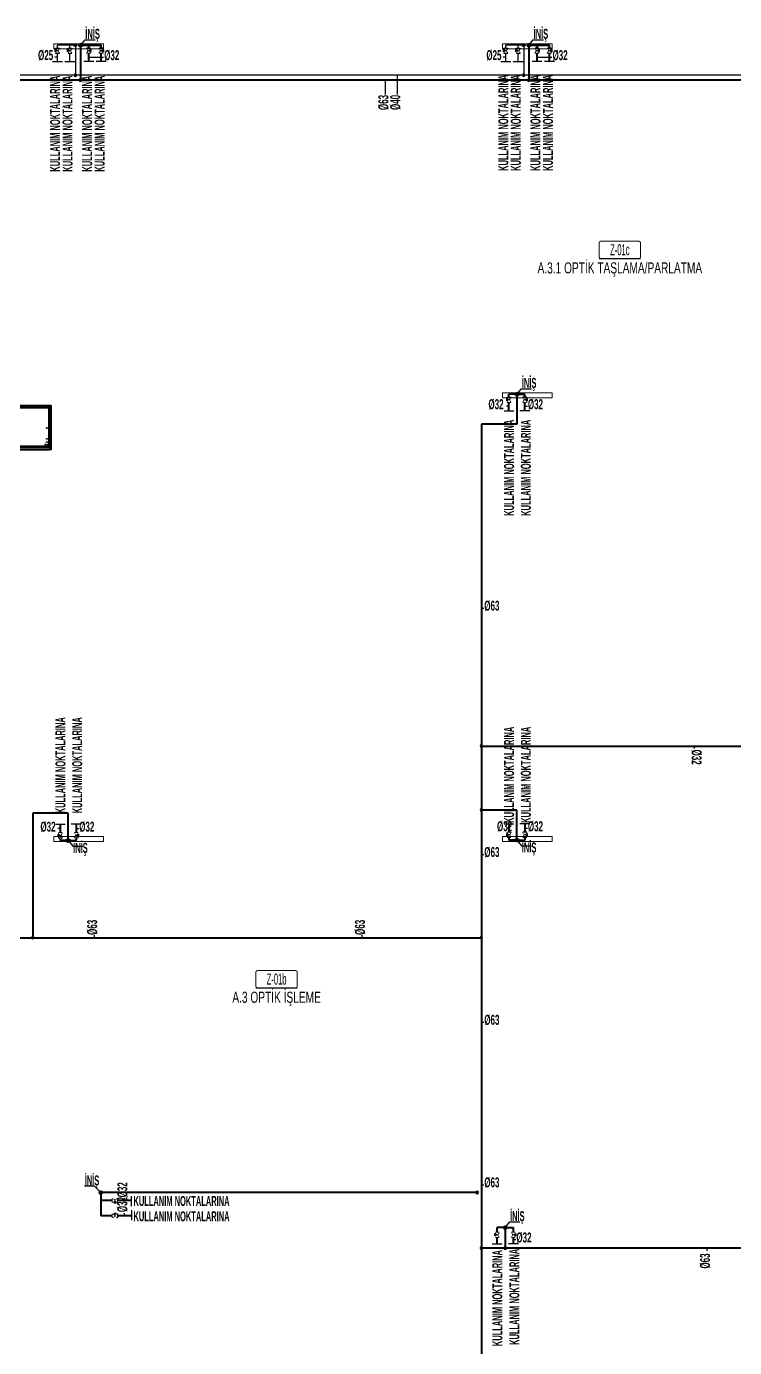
# Model space of a CAD drawing. Header units: centimetres. Extents: x 405464 to 563355, y 50011 to 66875.
# Drawn here: x 495395 to 496815, y 54118 to 56767 of the extents above; entities that cross this region are included whole.
import ezdxf
from ezdxf.enums import TextEntityAlignment as Align

# ---------------------------------------------------------------- set-up
doc = ezdxf.new("R2010")
doc.units = ezdxf.units.CM
doc.linetypes.add('SOGUKSU1', pattern=[72, 60, -6, 0, -6])
for name, color, linetype in [('-M-MAHAL-DEBILER', 7, 'Continuous'), ('-M-MAHAL-ETIKET-NOT', 7, 'Continuous'), ('-M-MAHAL-ETIKET-NOTM', 7, 'Continuous'), ('-M-MAHAL-ETK-', 7, 'Continuous'), ('-M-MAHAL-HAVA-DEGISIM', 7, 'Continuous'), ('-M-MAHAL-NO', 7, 'Continuous'), ('-M-MAHAL-NOM', 7, 'Continuous'), ('0-KRCN DI SU', 41, 'D')]:
    doc.layers.add(name, color=color, linetype=linetype)
for name, color, linetype, lineweight in [('0-KRCN- KAPAMA YERLERİ MİMARİ', 3, 'Continuous', 20), ('0-KRCN-HVL-SANTRAL', 11, 'Continuous', 30), ('0-KRCN-IST-KÜRESEL VANA', 4, 'Continuous', 25), ('0-KRCN-SHT YUMUŞAK SU ÇAP', 201, 'Continuous', 30), ('0-KRCN-SHT-03CIHAZ', 120, 'Continuous', 30), ('0-KRCN-SHT-05CIHAZ', 171, 'Continuous', 40), ('0-KRCN-SHT-PROSES-BORU', 1, '0-Y_LINE', 40), ('0-KRCN-SHT-YAZI-ÇAP-TEMSU', 81, 'Continuous', 30), ('0-MEK-SHT-SOGUKSU', 141, 'SOGUKSU1', 30), ('0-MEKANİK İSTERLER', 6, 'Continuous', 25)]:
    doc.layers.add(name, color=color, linetype=linetype, lineweight=lineweight)
doc.styles.add('-M-ISSO-TEXT-TTF', font='ARIALN.TTF')
doc.styles.add('-M-MHLETK-NOT', font='romans.shx', dxfattribs={"width": 0.7})
doc.styles.add('-M-MHLETK-TEXT', font='ARIALN.TTF', dxfattribs={"width": 0.7})
doc.styles.add('BORU', font='AGENCYR.TTF')
doc.styles.add('CAP', font='ARIALNB.TTF')
doc.styles.get("Standard").update_dxf_attribs({"font": 'arial.ttf'})
doc.linetypes.add('0-Y_LINE', pattern='A,100,-0.5,["Y",BORU,S=9,R=0,X=0,Y=-4.5],-5', length=105.5)
doc.linetypes.add('D', pattern='A,12,-1,["D",Standard,S=1,R=0,X=-0.1,Y=-0.5],-1.6', length=14.6)

# ---------------------------------------------------------------- blocks, each defined once
blk = doc.blocks.new('0-MEK-SHT-KÜRESELVANA')
at = {"layer": '0-KRCN-IST-KÜRESEL VANA'}
blk.add_hatch(color=256, dxfattribs=at).paths.add_polyline_path([(1.4, 0, 1), (-1.4, 0, 1)])
for p, q in [((-1.1, 0.9), (-4.2, 3)), ((-4.2, -3.1), (-4.2, 3)), ((-4.2, 3), (-4.2, -3.1)), ((-2.4, 4.6), (2.3, 4.6)), ((0, 4.6), (-2.4, 4.6)), ((0, 0), (0, 4.6)), ((2.3, 4.6), (0, 4.6)), ((1.1, 0.8), (4.3, 3)), ((4.3, -3.1), (4.3, 3)), ((4.3, 3), (4.3, -3.1)), ((-4.2, -3.1), (-1.1, -0.9)), ((4.3, -3.1), (1.1, -0.8))]:
    blk.add_line(p, q, dxfattribs=at)
for points in [[(-4.5, 3.7), (-5, 3.7), (-5, -3.8), (-4.5, -3.8)], [(4.6, 3.7), (5, 3.7), (5, -3.8), (4.6, -3.8)]]:
    blk.add_lwpolyline(points, close=True, dxfattribs=at)
blk.add_circle((0, 0), 1.42, dxfattribs=at)
blk.add_wipeout([(4.3, 3), (4.3, -3.1), (1.1, -0.9), (1.2, -0.8), (1.2, -0.7), (1.2, -0.7), (1.3, -0.6), (1.3, -0.5), (1.4, -0.4), (1.4, -0.3), (1.4, -0.2), (1.4, -0.1), (1.4, 0), (1.4, 0.1), (1.4, 0.2), (1.4, 0.2), (1.4, 0.3), (1.4, 0.4), (1.3, 0.5), (1.3, 0.6), (1.2, 0.7), (1.2, 0.7), (1.2, 0.8), (1.1, 0.8), (1.1, 0.9)]).dxf.layer = '0-KRCN-IST-KÜRESEL VANA'
blk.add_wipeout([(-4.2, 3), (-4.2, -3.1), (-1.1, -0.9), (-1.2, -0.8), (-1.2, -0.7), (-1.2, -0.7), (-1.3, -0.6), (-1.3, -0.5), (-1.4, -0.4), (-1.4, -0.3), (-1.4, -0.2), (-1.4, -0.1), (-1.4, 0), (-1.4, 0.1), (-1.4, 0.2), (-1.4, 0.2), (-1.4, 0.3), (-1.4, 0.4), (-1.3, 0.5), (-1.3, 0.6), (-1.2, 0.7), (-1.2, 0.7), (-1.2, 0.8), (-1.1, 0.8), (-1.1, 0.9)]).dxf.layer = '0-KRCN-IST-KÜRESEL VANA'
blk = doc.blocks.new('M-MHLETK-YNG')
at = {"layer": '-M-MAHAL-ETIKET-NOTM', "color": 3, "style": '-M-ISSO-TEXT-TTF', "width": 0.8, "flags": 8}
blk.add_attdef('MAH-ADI2', text='', height=1.11, dxfattribs=at).set_placement((0, -2.55), align=Align.MIDDLE_CENTER)
at = {"layer": '-M-MAHAL-HAVA-DEGISIM', "style": '-M-MHLETK-NOT', "width": 0.5, "flags": 8}
blk.add_attdef('HAVADEG', text='', height=0.6, dxfattribs=at).set_placement((0, 3.61), align=Align.MIDDLE_CENTER)
blk.add_wipeout([(-2.08, 1.74), (2.08, 1.74), (2.08, 0), (-2.08, 0)]).dxf.layer = '-M-MAHAL-ETK-'
at = {"layer": '-M-MAHAL-ETK-', "color": 0}
for p, q in [((-2.08, 0), (2.08, 0)), ((-1.16, 0), (-1.16, 0))]:
    blk.add_line(p, q, dxfattribs=at)
blk.add_lwpolyline([(-1.88, 1.74, 0.1, 0.1, 0), (1.88, 1.74, 0.1, 0.1, -0.414214), (2.08, 1.54, 0.1, 0.1, 0), (2.08, 0.2, 0.1, 0.1, -0.414214), (1.88, 0, 0.1, 0.1, 0), (-1.88, 0, 0.1, 0.1, -0.414214), (-2.08, 0.2, 0.1, 0.1, 0), (-2.08, 1.54, 0.1, 0.1, -0.414214)], format="xyseb", close=True, dxfattribs=at)
at = {"layer": '-M-MAHAL-DEBILER', "color": 4, "style": '-M-MHLETK-NOT', "width": 0.5, "flags": 8}
blk.add_attdef('DEBIS', text='', height=0.4, dxfattribs=at).set_placement((-2.17, 2.15), align=Align.MIDDLE_CENTER)
at = {"layer": '-M-MAHAL-DEBILER', "color": 191, "style": '-M-MHLETK-NOT', "width": 0.5, "flags": 8}
blk.add_attdef('DEBIR', text='', height=0.4, dxfattribs=at).set_placement((-1.61, 2.15), align=Align.MIDDLE_CENTER)
at = {"layer": '-M-MAHAL-DEBILER', "color": 31, "style": '-M-MHLETK-NOT', "width": 0.5, "flags": 8}
blk.add_attdef('DEBIF', text='', height=0.4, dxfattribs=at).set_placement((1.59, 2.15), align=Align.MIDDLE_CENTER)
at = {"layer": '-M-MAHAL-DEBILER', "color": 1, "style": '-M-MHLETK-NOT', "width": 0.5, "flags": 8}
blk.add_attdef('DEBIE', text='', height=0.4, dxfattribs=at).set_placement((2.32, 2.15), align=Align.MIDDLE_CENTER)
at = {"layer": '-M-MAHAL-ETIKET-NOT', "color": 3}
for tag, height, style, width, flags, p in [('KIS', 0.04, '-M-MHLETK-NOT', 0.5, 9, (-2.59, 1.62)), ('ALAN', 0.04, '-M-MHLETK-NOT', 0.5, 9, (-2.58, 1.56)), ('RH', 0.04, '-M-MHLETK-NOT', 0.5, 9, (-2.39, 1.62)), ('YUKSEKLIK', 0.04, '-M-MHLETK-NOT', 0.5, 9, (-2.32, 1.56)), ('YAZ', 0.04, '-M-MHLETK-NOT', 0.5, 9, (-2.18, 1.62)), ('MAH-ADI', 1.11, '-M-ISSO-TEXT-TTF', 0.8, 8, (0, -0.93))]:
    blk.add_attdef(tag, text='', height=height, dxfattribs=dict(at, style=style, width=width, flags=flags)).set_placement(p, align=Align.MIDDLE_CENTER)
at = {"layer": '-M-MAHAL-ETIKET-NOT', "color": 3, "style": '-M-MHLETK-NOT', "width": 0.5, "flags": 9}
for tag, p, height in [('HL', (-2.62, 1.49), 0.0286), ('KLKTR', (-2.62, 1.42), 0.04), ('RDY-BOY1', (-2.61, 1.37), 0.0286), ('RDY-BOY2', (-2.61, 1.32), 0.0286), ('HLA', (-2.52, 1.49), 0.0286), ('RDY-TIP1', (-2.5, 1.37), 0.0286), ('RDY-TIP2', (-2.5, 1.32), 0.0286), ('RDY-ADET1', (-2.39, 1.37), 0.0286), ('RDY-ADET2', (-2.39, 1.32), 0.0286), ('RDY-ISI1', (-2.27, 1.37), 0.0286), ('RDY-ISI2', (-2.27, 1.32), 0.0286), ('SHG', (-2.23, 1.49), 0.0286), ('AHU', (-2.23, 1.44), 0.0286), ('LHG', (-2.13, 1.49), 0.0286), ('RDY-BNP1', (-2.1, 1.37), 0.0286), ('RDY-BNP2', (-2.1, 1.32), 0.0286), ('HG', (-2.04, 1.49), 0.0286), ('HGA', (-1.96, 1.49), 0.0286), ('EF', (-1.96, 1.44), 0.0286), ('RDY-BNK1', (-1.96, 1.37), 0.0286), ('RDY-BNK2', (-1.96, 1.32), 0.0286), ('RDY-BOY3', (-2.61, 1.27), 0.0286), ('RDY-BOY4', (-2.61, 1.22), 0.0286), ('KON-BOY1', (-2.61, 1.14), 0.0286), ('KON-BOY2', (-2.61, 1.09), 0.0286), ('KON-BOY3', (-2.61, 1.04), 0.0286), ('FCU-TIP1', (-2.61, 0.96), 0.0286), ('FCU-TIP2', (-2.61, 0.91), 0.0286), ('FCU-TIP3', (-2.61, 0.86), 0.0286), ('VRV-TIP1', (-2.61, 0.76), 0.0286), ('VRV-TIP2', (-2.61, 0.71), 0.0286), ('FCU-ADET1', (-2.52, 0.96), 0.0286), ('FCU-ADET2', (-2.52, 0.91), 0.0286), ('FCU-ADET3', (-2.52, 0.86), 0.0286), ('VRV-ADET1', (-2.52, 0.76), 0.0286), ('VRV-ADET2', (-2.52, 0.71), 0.0286), ('RDY-TIP3', (-2.5, 1.27), 0.0286), ('RDY-TIP4', (-2.5, 1.22), 0.0286), ('KON-TIP1', (-2.5, 1.14), 0.0286), ('KON-TIP2', (-2.5, 1.09), 0.0286), ('KON-TIP3', (-2.5, 1.04), 0.0286), ('FCU-KAP1', (-2.4, 0.96), 0.0286), ('FCU-KAP2', (-2.4, 0.91), 0.0286), ('FCU-KAP3', (-2.4, 0.86), 0.0286), ('VRV-KAP1', (-2.4, 0.76), 0.0286), ('VRV-KAP2', (-2.4, 0.71), 0.0286), ('RDY-ADET3', (-2.39, 1.27), 0.0286), ('RDY-ADET4', (-2.39, 1.22), 0.0286), ('KON-ADET1', (-2.39, 1.14), 0.0286), ('KON-ADET2', (-2.39, 1.09), 0.0286), ('KON-ADET3', (-2.39, 1.04), 0.0286), ('FCU-DUY1', (-2.27, 0.96), 0.0286), ('FCU-DUY2', (-2.27, 0.91), 0.0286), ('FCU-DUY3', (-2.27, 0.86), 0.0286), ('VRV-DUY1', (-2.27, 0.76), 0.0286), ('VRV-DUY2', (-2.27, 0.71), 0.0286), ('RDY-ISI3', (-2.27, 1.27), 0.0286), ('RDY-ISI4', (-2.27, 1.22), 0.0286), ('KON-ISI1', (-2.27, 1.14), 0.0286), ('KON-ISI2', (-2.27, 1.09), 0.0286), ('KON-ISI3', (-2.27, 1.04), 0.0286), ('FCU-SOG1', (-2.15, 0.96), 0.0286), ('FCU-SOG2', (-2.15, 0.91), 0.0286), ('FCU-SOG3', (-2.15, 0.86), 0.0286), ('VRV-SOG1', (-2.15, 0.76), 0.0286), ('VRV-SOG2', (-2.15, 0.71), 0.0286), ('RDY-BNP3', (-2.1, 1.27), 0.0286), ('RDY-BNP4', (-2.1, 1.22), 0.0286), ('KON-BNP1', (-2.1, 1.14), 0.0286), ('KON-BNP2', (-2.1, 1.09), 0.0286), ('KON-BNP3', (-2.1, 1.04), 0.0286), ('FCU-ISI1', (-2.04, 0.96), 0.0286), ('FCU-ISI2', (-2.04, 0.91), 0.0286), ('FCU-ISI3', (-2.04, 0.86), 0.0286), ('VRV-ISI1', (-2.04, 0.76), 0.0286), ('VRV-ISI2', (-2.04, 0.71), 0.0286), ('RDY-BNK3', (-1.96, 1.27), 0.0286), ('RDY-BNK4', (-1.96, 1.22), 0.0286), ('KON-BNK1', (-1.96, 1.14), 0.0286), ('KON-BNK2', (-1.96, 1.09), 0.0286), ('KON-BNK3', (-1.96, 1.04), 0.0286), ('FCU-DEBI1', (-1.95, 0.96), 0.0286), ('FCU-DEBI2', (-1.95, 0.91), 0.0286), ('FCU-DEBI3', (-1.95, 0.86), 0.0286), ('VRV-DEBI1', (-1.95, 0.76), 0.0286), ('VRV-DEBI2', (-1.95, 0.71), 0.0286), ('FCU-BNP1', (-1.83, 0.96), 0.0286), ('FCU-BNP2', (-1.83, 0.91), 0.0286), ('FCU-BNP3', (-1.83, 0.86), 0.0286), ('VRV-BNP1', (-1.83, 0.76), 0.0286), ('VRV-BNP2', (-1.83, 0.71), 0.0286), ('FCU-BNK1', (-1.61, 0.96), 0.0286), ('FCU-BNK2', (-1.61, 0.91), 0.0286), ('FCU-BNK3', (-1.61, 0.86), 0.0286), ('VRV-BNK1', (-1.61, 0.76), 0.0286), ('VRV-BNK2', (-1.61, 0.71), 0.0286)]:
    blk.add_attdef(tag, p, '', height=height, dxfattribs=at)
at = {"layer": '-M-MAHAL-HAVA-DEGISIM', "style": '-M-MHLETK-NOT', "width": 0.5, "flags": 8}
blk.add_attdef('HAVA', text='', height=0.6, dxfattribs=at).set_placement((0, 2.4), align=Align.MIDDLE_CENTER)
at = {"layer": '-M-MAHAL-NO', "color": 7, "style": '-M-MHLETK-TEXT', "width": 0.6, "flags": 8}
blk.add_attdef('MAH-NO', text='', height=1.11, dxfattribs=at).set_placement((0, 0.89), align=Align.MIDDLE_CENTER)
at = {"layer": '-M-MAHAL-NOM', "color": 7, "style": '-M-MHLETK-TEXT', "width": 0.6, "flags": 8}
blk.add_attdef('MAH-NOM', text='', height=1.11, dxfattribs=at).set_placement((0, 0.89), align=Align.MIDDLE_CENTER)
blk = doc.blocks.new('DONUT')
at = {"layer": '0-KRCN-SHT-03CIHAZ'}
blk.add_hatch(color=256, dxfattribs=at).paths.add_polyline_path([(2.5, 0, 1), (-2.5, 0, 1)])
blk.add_circle((0, 0), 2.5, dxfattribs=at)
blk = doc.blocks.new('SE2')
at = {"layer": '0-KRCN-HVL-SANTRAL', "color": 7, "linetype": 'Continuous'}
for p, q in [((270.7, 172.9), (270.7, 258.3)), ((270.7, 258.3), (270.9, 258.3)), ((273, 258.5), (270.9, 258.5)), ((270.9, 258.5), (270.9, 258.4)), ((273, 258.4), (270.9, 258.4)), ((270.9, 258.3), (270.9, 258.3)), ((270.9, 258.3), (273, 258.3)), ((270.9, 172.9), (270.9, 258.3)), ((273, 258.3), (273, 254.7)), ((273, 254.7), (273, 254.7)), ((273, 254.7), (273, 254.7)), ((273, 254.7), (273.2, 254.7)), ((273, 176.2), (273, 254.7)), ((273.1, 254.8), (273.1, 258.3)), ((273.1, 254.8), (273.2, 254.8)), ((273.2, 258.3), (273.3, 258.3)), ((273.2, 254.8), (273.2, 258.3)), ((273.2, 256.8), (273.3, 256.8)), ((273.9, 256.3), (273.2, 256.3)), ((352.7, 255.9), (273.2, 255.9)), ((273.2, 254.7), (273.2, 254.8)), ((273.2, 254.7), (273.2, 176.2)), ((275.8, 253.3), (273.2, 253.3)), ((273.3, 256.8), (273.3, 258.3)), ((352.6, 258.3), (273.3, 258.3)), ((273.3, 258.3), (273.3, 256.8)), ((352.6, 256.8), (273.3, 256.8)), ((273.4, 258.5), (352.5, 258.5)), ((273.4, 256.6), (273.4, 256.6)), ((352.5, 256.6), (273.4, 256.6)), ((275.9, 253.3), (273.6, 253.3)), ((273.6, 253.3), (273.6, 177.3)), ((273.9, 256.5), (273.9, 256.6)), ((351.9, 256.5), (273.9, 256.5)), ((273.9, 256.2), (273.9, 256.5)), ((351.9, 256.2), (273.9, 256.2)), ((274.2, 256.6), (274.2, 256.5)), ((274.2, 256.5), (351.6, 256.5)), ((276.1, 254), (275.8, 254)), ((275.8, 254), (275.8, 253.3)), ((275.9, 177.3), (275.9, 253.3)), ((276.1, 253.7), (276.1, 254)), ((276.1, 253.7), (349.7, 253.7)), ((276.1, 253.3), (276.1, 253.7)), ((349.7, 253.3), (276.1, 253.3)), ((349.7, 254), (350, 254)), ((349.7, 253.7), (349.7, 254)), ((349.7, 253.3), (349.7, 253.7)), ((352.3, 253.3), (349.9, 253.3)), ((349.9, 253.3), (349.9, 177.3)), ((350, 254), (350, 253.3)), ((352.7, 253.3), (350, 253.3)), ((351.6, 256.5), (351.6, 256.6)), ((351.9, 256.6), (351.9, 256.5)), ((351.9, 256.2), (351.9, 256.5)), ((352.7, 256.3), (351.9, 256.3)), ((352.3, 177.3), (352.3, 253.3)), ((352.5, 256.6), (352.5, 256.6)), ((352.7, 258.3), (352.6, 258.3)), ((352.6, 258.3), (352.6, 256.8)), ((352.6, 256.8), (352.6, 258.3)), ((352.7, 256.8), (352.6, 256.8)), ((352.7, 254.8), (352.7, 258.3)), ((352.7, 254.7), (352.7, 254.8)), ((352.8, 254.8), (352.7, 254.8)), ((352.9, 254.7), (352.7, 254.7)), ((352.7, 254.7), (352.7, 176.2)), ((354.9, 258.3), (352.8, 258.3)), ((352.8, 258.3), (352.8, 254.7)), ((352.8, 254.8), (352.8, 258.3)), ((352.9, 254.7), (352.8, 254.7)), ((352.9, 258.5), (354.9, 258.5)), ((352.9, 258.4), (354.9, 258.4)), ((352.9, 254.7), (352.9, 254.7)), ((352.9, 176.2), (352.9, 254.7)), ((354.9, 258.5), (354.9, 258.4)), ((354.9, 172.9), (354.9, 258.3)), ((354.9, 258.3), (354.9, 258.3)), ((355.1, 258.3), (354.9, 258.3)), ((355.1, 172.9), (355.1, 258.3)), ((270.7, 172.9), (270.9, 172.9)), ((270.9, 172.8), (270.9, 172.9)), ((270.9, 172.8), (272.7, 172.8)), ((270.9, 172.7), (270.9, 172.8)), ((272.8, 172.8), (270.9, 172.8)), ((270.9, 172.7), (272.7, 172.7)), ((272.8, 174.5), (272.8, 172.8)), ((273.2, 174.5), (272.8, 174.5)), ((272.8, 174.4), (273.8, 174.3)), ((273, 174.3), (272.8, 174.3)), ((273.7, 174.3), (272.8, 174.3)), ((272.8, 172.9), (272.8, 174.1)), ((272.9, 172.9), (272.9, 174.1)), ((273, 176.2), (273.2, 176.2)), ((273, 176.2), (273, 176.2)), ((273.2, 176.2), (273, 176.2)), ((273, 174.3), (273.6, 174.3)), ((273, 174.2), (273.6, 174.2)), ((273.2, 177.3), (275.8, 177.3)), ((273.2, 176.2), (273.2, 176.2)), ((273.2, 176.2), (273.2, 174.5)), ((273.2, 174.8), (274, 174.7)), ((273.2, 173.5), (273.2, 171.9)), ((273.3, 173.5), (273.3, 171.9)), ((273.3, 171.8), (275.3, 169.5)), ((274, 173.7), (273.4, 173.7)), ((274, 173.6), (273.4, 173.6)), ((274.2, 173.5), (273.4, 173.5)), ((273.4, 173.5), (273.4, 171.9)), ((273.4, 171.9), (275.4, 169.6)), ((273.4, 171.9), (275.4, 169.7)), ((273.5, 173.8), (273.5, 173.7)), ((352.3, 173.8), (273.5, 173.8)), ((273.6, 177.3), (275.9, 177.3)), ((273.7, 174.3), (273.6, 174.3)), ((273.6, 174.3), (273.6, 174.2)), ((273.8, 173.5), (274, 173.5)), ((274, 174.7), (273.9, 174.4)), ((274, 174.7), (274.2, 174.7)), ((274, 173.6), (274, 173.7)), ((274, 173.7), (274.2, 173.7)), ((274, 173.5), (274, 173.6)), ((274.1, 173.5), (274.1, 173.6)), ((274.2, 173.6), (274.1, 173.6)), ((274.2, 174.7), (352.7, 174.7)), ((274.2, 174.7), (275, 174.7)), ((274.2, 174.7), (274.2, 174.5)), ((351.7, 174.5), (274.2, 174.5)), ((274.2, 174.5), (274.2, 174.5)), ((274.2, 173.7), (351.7, 173.7)), ((274.2, 173.7), (274.2, 173.5)), ((274.2, 173.5), (274.2, 173.5)), ((274.2, 173.5), (274.2, 173.5)), ((274.2, 173.5), (274.2, 173.5)), ((351.7, 173.5), (274.2, 173.5)), ((275, 174.5), (275, 174.7)), ((275.4, 174.5), (275.5, 174.5)), ((275.4, 169.7), (275.5, 169.7)), ((275.5, 169.7), (275.5, 169.7)), ((275.5, 169.7), (350.4, 169.7)), ((275.5, 169.7), (275.5, 169.5)), ((275.5, 169.6), (275.5, 169.6)), ((275.5, 169.6), (275.5, 169.5)), ((275.5, 169.5), (275.5, 169.5)), ((350.4, 169.5), (275.5, 169.5)), ((275.8, 176.6), (275.8, 177.3)), ((276.1, 176.6), (275.8, 176.6)), ((275.8, 169.5), (275.8, 169.3)), ((278.6, 169.3), (275.8, 169.3)), ((275.8, 169.3), (278.6, 169.3)), ((275.8, 169.3), (276.1, 169)), ((276.1, 177.3), (349.7, 177.3)), ((276.1, 177.3), (276.1, 176.9)), ((276.1, 176.9), (276.1, 176.6)), ((349.7, 176.9), (276.1, 176.9)), ((278.3, 169), (276.1, 169)), ((276.2, 169), (278.3, 169)), ((278.3, 169), (278.6, 169.3)), ((278.6, 169.3), (278.6, 169.5)), ((315.3, 169.5), (315.3, 169)), ((315.9, 169), (315.3, 169)), ((315.9, 169), (315.9, 169.5)), ((333.4, 169), (315.9, 169)), ((333.4, 169.5), (333.4, 169)), ((334, 169), (333.4, 169)), ((334, 169), (334, 169.5)), ((349.7, 177.3), (349.7, 176.9)), ((349.7, 176.9), (349.7, 176.6)), ((349.7, 176.6), (350, 176.6)), ((349.9, 177.3), (352.3, 177.3)), ((350, 177.3), (352.7, 177.3)), ((350, 176.6), (350, 177.3)), ((350.4, 169.7), (350.4, 169.5)), ((350.4, 169.7), (350.4, 169.7)), ((350.4, 169.7), (350.5, 169.7)), ((350.4, 169.6), (350.4, 169.5)), ((350.4, 169.6), (350.4, 169.6)), ((350.4, 169.5), (350.4, 169.5)), ((350.5, 169.6), (352.5, 171.9)), ((350.5, 169.7), (352.5, 171.9)), ((350.5, 169.5), (352.6, 171.8)), ((351, 170.2), (351, 170.3)), ((351.7, 169.6), (351.1, 170.2)), ((351.2, 170.3), (351.4, 170.1)), ((352.4, 169.6), (351.4, 170.5)), ((351.4, 170.1), (351.6, 170.3)), ((351.7, 173.5), (351.7, 173.7)), ((351.7, 173.7), (351.8, 173.7)), ((351.7, 173.5), (351.7, 173.6)), ((351.7, 173.6), (351.7, 173.6)), ((352.5, 173.5), (351.7, 173.5)), ((351.7, 173.5), (351.7, 173.5)), ((351.7, 173.5), (351.7, 173.5)), ((351.7, 173.5), (351.7, 173.5)), ((352, 169.9), (351.7, 169.6)), ((351.7, 169.6), (352, 169.9)), ((351.7, 169.6), (351.7, 169.6)), ((352.4, 173.7), (351.8, 173.7)), ((351.8, 173.6), (351.8, 173.7)), ((352.4, 173.6), (351.8, 173.6)), ((351.8, 173.5), (351.8, 173.6)), ((351.8, 173.5), (352, 173.5)), ((352, 171.3), (351.9, 171.3)), ((352, 171.3), (352, 171.3)), ((352.1, 174.3), (352.2, 174.3)), ((352.2, 174.3), (352.2, 174.2)), ((352.2, 174.3), (352.8, 174.3)), ((352.2, 174.2), (352.8, 174.2)), ((352.3, 173.8), (352.3, 173.7)), ((352.4, 171.6), (352.6, 171.4)), ((352.5, 171.9), (352.5, 173.5)), ((352.5, 171.9), (352.5, 173.5)), ((352.6, 171.9), (352.6, 173.5)), ((352.6, 171.4), (353.5, 172.5)), ((352.7, 176.2), (352.7, 176.2)), ((352.9, 176.2), (352.7, 176.2)), ((352.7, 176.2), (352.7, 174.5)), ((352.7, 176.2), (352.9, 176.2)), ((352.7, 174.5), (352.7, 174.3)), ((352.7, 174.5), (353.1, 174.5)), ((352.9, 176.2), (352.9, 176.2)), ((352.9, 172.9), (352.9, 174.1)), ((353.4, 170.2), (352.9, 169.6)), ((353, 172.9), (353, 174.1)), ((353, 172.7), (353.1, 172.7)), ((353, 172), (353, 172.7)), ((353.1, 174.5), (353.1, 172.8)), ((353.1, 172.8), (354.9, 172.8)), ((354.9, 172.8), (353.1, 172.8)), ((354.9, 172.7), (353.1, 172.7)), ((353.1, 172.7), (353.1, 172.1)), ((353.4, 170.7), (353.6, 170.9)), ((354, 172.5), (354.6, 172)), ((354.6, 171.5), (354.1, 170.9)), ((354.2, 170.9), (354.1, 170.9)), ((354.2, 171), (354.2, 170.9)), ((354.5, 172.7), (354.5, 172)), ((354.5, 172.7), (354.5, 172)), ((354.5, 172.1), (354.5, 172.7)), ((354.5, 171.4), (354.5, 171.3)), ((354.5, 171.4), (354.5, 171.3)), ((354.5, 171.3), (354.5, 171.3)), ((354.5, 171.3), (354.5, 171.3)), ((354.5, 171.3), (354.5, 171.3)), ((354.9, 172.8), (354.9, 172.9)), ((355.1, 172.9), (354.9, 172.9)), ((354.9, 172.7), (354.9, 172.8))]:
    blk.add_line(p, q, dxfattribs=at)
blk.add_lwpolyline([(270.7, 258.5), (355.1, 258.5), (355.1, 169.5), (270.7, 169.5)], close=True, dxfattribs=at)
for centre, radius in [((274, 251.9), 0.35), ((351.8, 251.9), 0.35), ((274, 227.5), 0.35), ((346.6, 213.3), 0.9), ((351.8, 227.5), 0.35), ((274, 203.1), 0.35), ((289.2, 190.8), 0.9), ((289.2, 184.8), 0.9), ((346.8, 191.8), 0.9), ((346.8, 185), 0.9), ((351.8, 203.1), 0.35), ((274, 178.7), 0.35), ((279.2, 181.3), 0.9), ((343.6, 180.4), 0.9), ((348.3, 180.4), 0.9), ((351.8, 178.7), 0.35)]:
    blk.add_circle(centre, radius, dxfattribs=at)
for centre, radius, start, end in [((270.9, 258.3), 0.2, 90, 180), ((270.9, 258.3), 0.1, 90, 180), ((273, 258.3), 0.2, 0, 90), ((273, 258.3), 0.1, 0, 90), ((273.4, 258.3), 0.2, 90, 180), ((273.4, 256.8), 0.2, 180, 270), ((273.4, 258.3), 0.1, 157.5, 180), ((352.5, 258.3), 0.2, 0, 90), ((352.5, 256.8), 0.2, 270, 0), ((352.5, 258.3), 0.1, 0, 32.8923), ((352.9, 258.3), 0.2, 90, 180), ((352.9, 258.3), 0.1, 90, 180), ((354.9, 258.3), 0.2, 0, 90), ((354.9, 258.3), 0.1, 0, 90), ((270.9, 172.9), 0.2, 180, 270), ((270.9, 172.9), 0.1, 180, 270), ((272.7, 172.9), 0.2, 270, 0), ((272.7, 172.9), 0.1, 270, 0), ((273, 174.1), 0.2, 90, 180), ((273, 174.1), 0.1, 90, 180), ((273.4, 173.5), 0.2, 90, 180), ((273.4, 171.9), 0.2, 180, 222), ((273.4, 173.5), 0.1, 90, 180), ((273.4, 171.9), 0.1, 180, 222), ((274.2, 173.8), 0.65, 90, 180), ((273.8, 173.3), 0.2, 90, 112.3795), ((274, 173.6), 0.1, 0, 90), ((275, 174), 0.7, 50.2113, 90), ((275.5, 169.7), 0.2, 222, 270), ((275.5, 169.7), 0.1, 222, 270), ((275, 174), 0.7, 45.9033, 50.2113), ((275.9, 169.3), 0.05, 180, 225), ((276.2, 169), 0.05, 225, 270), ((278.3, 169), 0.05, 270, 315), ((278.6, 169.3), 0.05, 315, 0), ((350.4, 169.7), 0.1, 270, 318), ((350.4, 169.7), 0.2, 270, 318), ((351.7, 173.8), 0.65, 0, 90), ((351.8, 173.6), 0.1, 90, 180), ((352, 173.3), 0.2, 67.6205, 90), ((352.4, 173.5), 0.2, 0, 90), ((352.4, 173.5), 0.1, 0, 90), ((352.7, 169.9), 0.381, 228, 318), ((352.4, 171.9), 0.1, 318, 0), ((352.4, 171.9), 0.2, 318, 0), ((352.8, 174.1), 0.2, 0, 90), ((352.8, 174.1), 0.1, 0, 90), ((353.1, 172.9), 0.2, 180, 270), ((353.1, 172.9), 0.1, 180, 270), ((353.2, 170.4), 0.381, 318, 48), ((353.8, 172.2), 0.381, 48, 138), ((353.8, 171.2), 0.381, 228, 318), ((354.2, 171.3), 0.38, 270, 0), ((354.2, 171.3), 0.3, 275.5701, 0), ((354.2, 171.3), 0.38, 270, 0), ((354.3, 171.7), 0.381, 318, 48), ((354.9, 172.9), 0.1, 270, 0), ((354.9, 172.9), 0.2, 270, 0)]:
    blk.add_arc(centre, radius, start, end, dxfattribs=at)
for centre, major_axis, start_param, end_param in [((273.4, 256.8), (0, 0.2), 1.570796, 3.141593), ((352.5, 256.8), (0, -0.2), 0, 1.570796)]:
    blk.add_ellipse(centre, major_axis=major_axis, ratio=0.5, start_param=start_param, end_param=end_param, dxfattribs=at)
for points in [[(273.4, 258.5), (273.4, 258.5), (273.4, 258.5), (273.3, 258.4), (273.3, 258.4), (273.3, 258.4), (273.3, 258.4), (273.3, 258.3), (273.3, 258.3), (273.3, 258.3)], [(352.6, 258.3), (352.6, 258.3), (352.6, 258.3), (352.5, 258.4), (352.5, 258.4), (352.5, 258.4), (352.5, 258.4), (352.5, 258.5), (352.5, 258.5), (352.5, 258.5)]]:
    blk.add_open_spline(points, degree=3, knots=[0, 0, 0, 0, 0.25, 0.25, 0.5, 0.5, 0.75, 0.75, 1, 1, 1, 1], dxfattribs=at)
blk.add_point((270.7, 169.5), dxfattribs=at)

msp = doc.modelspace()

# ---------------------------------------------------------------- hatches: boundary and pattern name
at = {"layer": '0-KRCN DI SU', "linetype": 'D', "ltscale": 5}
h = msp.add_hatch(color=256, dxfattribs=at)
h.dxf.hatch_style = 1
edge = h.paths.add_edge_path()
edge.add_arc((495493.2, 56729.6), 3, 0, 360)
edge = h.paths.add_edge_path(flags=16)
edge.add_arc((495493.2, 56729.6), 1.8, 0, 360)
h = msp.add_hatch(color=256, dxfattribs=at)
h.dxf.hatch_style = 1
edge = h.paths.add_edge_path()
edge.add_arc((496392.5, 56729.6), 3, 0, 360)
edge = h.paths.add_edge_path(flags=16)
edge.add_arc((496392.5, 56729.6), 1.8, 0, 360)
at = {"layer": '0-KRCN-SHT-PROSES-BORU'}
h = msp.add_hatch(color=256, dxfattribs=at)
h.dxf.hatch_style = 1
edge = h.paths.add_edge_path()
edge.add_arc((495503.2, 56729.6), 3, 0, 360)
edge = h.paths.add_edge_path(flags=16)
edge.add_arc((495503.2, 56729.6), 1.8, 0, 360)
h = msp.add_hatch(color=256, dxfattribs=at)
h.dxf.hatch_style = 1
edge = h.paths.add_edge_path(flags=17)
edge.add_arc((496402.5, 56729.6), 1.8, -90, 270, ccw=False)
edge = h.paths.add_edge_path()
edge.add_arc((496402.5, 56729.6), 3, -90, 270, ccw=False)
h = msp.add_hatch(color=256, dxfattribs=at)
h.dxf.hatch_style = 1
edge = h.paths.add_edge_path(flags=17)
edge.add_arc((496378.9, 56029.6), 1.8, -90, 270, ccw=False)
edge = h.paths.add_edge_path()
edge.add_arc((496378.9, 56029.6), 3, -90, 270, ccw=False)
h = msp.add_hatch(color=256, dxfattribs=at)
h.dxf.hatch_style = 1
edge = h.paths.add_edge_path(flags=17)
edge.add_arc((495478.9, 55134.7), 1.8, 90, 450)
edge = h.paths.add_edge_path()
edge.add_arc((495478.9, 55134.7), 3, 90, 450)
h = msp.add_hatch(color=256, dxfattribs=at)
h.dxf.hatch_style = 1
edge = h.paths.add_edge_path(flags=17)
edge.add_arc((496378.9, 55135.6), 1.8, 90, 450)
edge = h.paths.add_edge_path()
edge.add_arc((496378.9, 55135.6), 3, 90, 450)
h = msp.add_hatch(color=256, dxfattribs=at)
h.dxf.hatch_style = 1
edge = h.paths.add_edge_path(flags=17)
edge.add_arc((495544.2, 54428.8), 1.8, 0, 360)
edge = h.paths.add_edge_path()
edge.add_arc((495544.2, 54428.8), 3, 0, 360)
h = msp.add_hatch(color=256, dxfattribs=at)
h.dxf.hatch_style = 1
edge = h.paths.add_edge_path()
edge.add_arc((496355.2, 54358.6), 3, 0, 360)
edge = h.paths.add_edge_path(flags=16)
edge.add_arc((496355.2, 54358.6), 1.8, 0, 360)

# ---------------------------------------------------------------- linework, layer by layer
at = {"layer": '0-KRCN DI SU', "linetype": 'D', "ltscale": 5}
for p, q in [((495457.2, 56696.8), (495457.2, 56729.6)), ((495482.2, 56696.8), (495482.2, 56729.6)), ((495493.2, 56726.6), (495493.2, 56669.7)), ((496356.5, 56696.8), (496356.5, 56729.6)), ((496381.5, 56696.8), (496381.5, 56729.6)), ((496392.5, 56726.6), (496392.5, 56669.7)), ((498169.4, 56669.7), (494869, 56669.7))]:
    msp.add_line(p, q, dxfattribs=at)
for centre, radius in [((495493.2, 56729.6), 3), ((495493.2, 56729.6), 1.8), ((496392.5, 56729.6), 3), ((496392.5, 56729.6), 1.8)]:
    msp.add_circle(centre, radius, dxfattribs=at)
at = {"layer": '0-KRCN-SHT YUMUŞAK SU ÇAP', "linetype": 'Continuous'}
for p, q in [((495457.2, 56705.6), (495452.2, 56705.6)), ((495544.8, 56705.6), (495549.8, 56705.6)), ((496356.5, 56705.6), (496351.5, 56705.6)), ((496444.1, 56705.6), (496449.1, 56705.6)), ((496114.6, 56659.7), (496114.6, 56631.1)), ((496138.3, 56669.7), (496138.3, 56631.1)), ((496362.9, 56005.6), (496357.9, 56005.6)), ((496394.8, 56005.6), (496399.8, 56005.6)), ((496307.6, 55601), (496312.6, 55601)), ((496734.1, 55324.1), (496734.1, 55319.1)), ((495462.9, 55158.7), (495457.9, 55158.7)), ((495494.8, 55158.7), (495499.8, 55158.7)), ((496362.9, 55159.5), (496357.9, 55159.5)), ((496394.8, 55159.5), (496399.8, 55159.5)), ((496307.6, 55106.9), (496312.6, 55106.9)), ((495531.5, 54939.8), (495531.5, 54944.8)), ((496068.7, 54939.8), (496068.7, 54944.8)), ((496307.6, 54770.4), (496312.6, 54770.4)), ((496307.6, 54444.5), (496312.6, 54444.5)), ((495591.8, 54412.8), (495591.8, 54417.8)), ((495591.8, 54382.2), (495591.8, 54387.2)), ((496371.8, 54334.6), (496376.8, 54334.6)), ((496760.1, 54317.2), (496760.1, 54312.2))]:
    msp.add_line(p, q, dxfattribs=at)
at = {"layer": '0-KRCN-SHT-PROSES-BORU'}
for p, q in [((495503.2, 56726.6), (495503.2, 56659.7)), ((495519.8, 56696.8), (495519.8, 56729.6)), ((495544.8, 56696.8), (495544.8, 56729.6)), ((496402.5, 56726.6), (496402.5, 56659.7)), ((496419.1, 56696.8), (496419.1, 56729.6)), ((496444.1, 56696.8), (496444.1, 56729.6)), ((498179.4, 56659.7), (494879, 56659.7)), ((496362.9, 55996.8), (496362.9, 56029.6)), ((496378.9, 56026.6), (496378.9, 55969.7)), ((496394.8, 55996.8), (496394.8, 56029.6)), ((496307.6, 55969.7), (496307.6, 52356.7)), ((496378.9, 55969.7), (496307.6, 55969.7)), ((496307.6, 55324.1), (497160.5, 55324.1)), ((495478.9, 55189.7), (495407.6, 55189.7)), ((495407.6, 55189.7), (495407.6, 54939.8)), ((495478.9, 55137.7), (495478.9, 55189.7)), ((496378.9, 55195.8), (496307.6, 55195.8)), ((496378.9, 55138.6), (496378.9, 55195.8)), ((495462.9, 55167.5), (495462.9, 55134.7)), ((495494.8, 55167.5), (495494.8, 55134.7)), ((496362.9, 55168.3), (496362.9, 55135.6)), ((496394.8, 55168.3), (496394.8, 55135.6)), ((483743.7, 54939.8), (496307.6, 54939.8)), ((495544.2, 54425.8), (495544.2, 54382.2)), ((496299.1, 54428.8), (495547.2, 54428.8)), ((495605.5, 54412.8), (495544.2, 54412.8)), ((495605.5, 54382.2), (495544.2, 54382.2)), ((496339.3, 54325.8), (496339.3, 54358.6)), ((496355.2, 54355.6), (496355.2, 54317.2)), ((496371.8, 54325.8), (496371.8, 54358.6)), ((497028.8, 54317.2), (496307.6, 54317.2))]:
    msp.add_line(p, q, dxfattribs=at)
for centre, radius in [((495503.2, 56729.6), 3), ((495503.2, 56729.6), 1.8), ((496402.5, 56729.6), 3), ((496402.5, 56729.6), 1.8), ((496378.9, 56029.6), 3), ((496378.9, 56029.6), 1.8), ((495478.9, 55134.7), 3), ((495478.9, 55134.7), 1.8), ((496378.9, 55135.6), 3), ((496378.9, 55135.6), 1.8), ((495544.2, 54428.8), 3), ((495544.2, 54428.8), 1.8), ((496355.2, 54358.6), 3), ((496355.2, 54358.6), 1.8)]:
    msp.add_circle(centre, radius, dxfattribs=at)
at = {"layer": '0-KRCN-SHT-YAZI-ÇAP-TEMSU', "linetype": 'Continuous'}
for p, q in [((495503.2, 56729.6), (495512.4, 56740.8)), ((495512.4, 56740.8), (495532.6, 56740.8)), ((496402.5, 56729.6), (496411.7, 56740.8)), ((496411.7, 56740.8), (496431.9, 56740.8)), ((495447.2, 56696.8), (495467.2, 56696.8)), ((495472.2, 56696.8), (495492.2, 56696.8)), ((495529.8, 56696.8), (495509.8, 56696.8)), ((495554.8, 56696.8), (495534.8, 56696.8)), ((496346.5, 56696.8), (496366.5, 56696.8)), ((496371.5, 56696.8), (496391.5, 56696.8)), ((496429.1, 56696.8), (496409.1, 56696.8)), ((496454.1, 56696.8), (496434.1, 56696.8)), ((496378.9, 56029.6), (496388.1, 56040.8)), ((496388.1, 56040.8), (496408.3, 56040.8)), ((496352.9, 55996.8), (496372.9, 55996.8)), ((496404.8, 55996.8), (496384.8, 55996.8)), ((495452.9, 55167.5), (495472.9, 55167.5)), ((495504.8, 55167.5), (495484.8, 55167.5)), ((496352.9, 55168.3), (496372.9, 55168.3)), ((496404.8, 55168.3), (496384.8, 55168.3)), ((495478.9, 55134.7), (495488.1, 55123.5)), ((495488.1, 55123.5), (495508.3, 55123.5)), ((496378.9, 55135.6), (496388.1, 55124.4)), ((496388.1, 55124.4), (496408.3, 55124.4)), ((495531.3, 54441.3), (495511.1, 54441.3)), ((495544.2, 54428.8), (495531.3, 54441.3)), ((495605.5, 54401.5), (495605.5, 54421.5)), ((495605.5, 54393.5), (495605.5, 54373.5)), ((496355.2, 54358.6), (496364.4, 54369.8)), ((496364.4, 54369.8), (496384.7, 54369.8)), ((496329.3, 54325.8), (496349.3, 54325.8)), ((496381.8, 54325.8), (496361.8, 54325.8))]:
    msp.add_line(p, q, dxfattribs=at)

# ---------------------------------------------------------------- block references
at = {"layer": '-M-MAHAL-ETK-', "xscale": 20, "yscale": 20, "zscale": 20}
for p, values in [((496585.3, 56301.8), {'MAH-NO': 'Z-01c', 'MAH-ADI': 'A.3.1 OPTİK TAŞLAMA/PARLATMA'}), ((495896.7, 54839.1), {'MAH-NO': 'Z-01b', 'MAH-ADI': 'A.3 OPTİK İŞLEME'})]:
    msp.add_blockref('M-MHLETK-YNG', p, dxfattribs=at).add_auto_attribs(values)
at = {"layer": '0-KRCN-SHT-05CIHAZ', "xscale": -1}
for p in [(495493.2, 56669.7), (495503.2, 56659.7), (496392.5, 56669.7), (496402.5, 56659.7), (496307.6, 55324.1), (496307.6, 55195.8), (495407.6, 54939.8), (496307.6, 54939.8), (496299.1, 54428.8), (496307.6, 54317.2), (496355.2, 54317.2)]:
    msp.add_blockref('DONUT', p, dxfattribs=at)
at = {"layer": '0-MEKANİK İSTERLER', "color": 4}
msp.add_blockref('SE2', (495089.3, 55748.6), dxfattribs=at)

# ---------------------------------------------------------------- texts
at = {"layer": '0-KRCN-SHT YUMUŞAK SU ÇAP', "linetype": 'Continuous', "style": 'CAP', "width": 0.7}
for s, p in [('Ø25', (495418.2, 56699.8)), ('Ø32', (495550.9, 56699.8)), ('Ø25', (496317.5, 56699.8)), ('Ø32', (496450.2, 56699.8)), ('Ø32', (496321.7, 55999.8)), ('Ø32', (496400.8, 55999.8)), ('Ø63', (496313.4, 55595.8)), ('Ø32', (495423, 55152.6)), ('Ø32', (495500.8, 55152.6)), ('Ø32', (496338.9, 55153.4)), ('Ø32', (496400.8, 55153.4)), ('Ø63', (496313.4, 55101.7)), ('Ø63', (496313.4, 54765.2)), ('Ø63', (496313.4, 54439.3)), ('Ø32', (496377.8, 54328.8))]:
    msp.add_text(s, height=20, dxfattribs=at).set_placement(p)
for s, rotation, p in [('Ø63', 90, (496120.9, 56599.7)), ('Ø40', 90, (496144.7, 56599.8)), ('Ø32', 270, (496729.4, 55317.2)), ('Ø63', 90, (495536.7, 54945.5)), ('Ø63', 90, (496073.9, 54945.5)), ('Ø32', 90, (495597.3, 54419.1)), ('Ø32', 90, (495597.1, 54389.6)), ('Ø63', 90, (496766.1, 54276.4))]:
    msp.add_text(s, height=20, rotation=rotation, dxfattribs=at).set_placement(p)
at = {"layer": '0-KRCN-SHT-YAZI-ÇAP-TEMSU', "linetype": 'Continuous', "style": 'CAP', "width": 0.6}
for s, p in [('İNİŞ', (495513, 56742.5)), ('İNİŞ', (496412.3, 56742.5)), ('İNİŞ', (496388.7, 56042.5)), ('İNİŞ', (495488.7, 55110)), ('İNİŞ', (496388.7, 55110.8)), ('İNİŞ', (495511.8, 54443.1)), ('KULLANIM NOKTALARINA', (495609.7, 54401.8)), ('İNİŞ', (496365, 54371.5)), ('KULLANIM NOKTALARINA', (495609.7, 54371.2))]:
    msp.add_text(s, height=20, dxfattribs=at).set_placement(p)
for p in [(495462.3, 56476.1), (495487.3, 56476.1), (495526.7, 56476.1), (495551.7, 56476.1), (496361.6, 56477.8), (496386.6, 56477.8), (496426, 56477.8), (496451, 56477.8), (496373.1, 55786), (496406.7, 55786), (495473.1, 55189.4), (495506.7, 55189.4), (496373.1, 55170.3), (496406.7, 55170.3), (496349.4, 54120.9), (496383.7, 54123.4)]:
    msp.add_text('KULLANIM NOKTALARINA', height=20, rotation=90, dxfattribs=at).set_placement(p)

# ---------------------------------------------------------------- next in the draw order: block references
at = {"layer": '0-MEK-SHT-SOGUKSU', "xscale": -1}
for p, rotation in [((495457.2, 56718.8), 89.99999999999967), ((496356.5, 56718.8), 89.99999999999967), ((496362.9, 56018.8), 89.99999999999972), ((495494.8, 55145.4), 269.9999999999998), ((496394.8, 55146.3), 269.9999999999998), ((495572.3, 54412.8), 179.9999999999999), ((496339.3, 54344), 89.9999999999997)]:
    msp.add_blockref('0-MEK-SHT-KÜRESELVANA', p, dxfattribs=dict(at, rotation=rotation))
at = {"layer": '0-MEK-SHT-SOGUKSU'}
for p, rotation in [((495544.8, 56718.8), 270.0000000000002), ((496444.1, 56718.8), 270.0000000000002), ((496394.8, 56018.8), 270.0000000000002), ((495462.9, 55145.4), 90.00000000000024), ((496362.9, 55146.3), 90.00000000000024), ((496371.8, 54344), 270.0000000000002)]:
    msp.add_blockref('0-MEK-SHT-KÜRESELVANA', p, dxfattribs=dict(at, rotation=rotation))
msp.add_blockref('0-MEK-SHT-KÜRESELVANA', (495572.3, 54382.2), dxfattribs=at)

# ---------------------------------------------------------------- next in the draw order: linework, layer by layer
at = {"layer": '0-KRCN DI SU', "linetype": 'D', "ltscale": 5}
for p, q in [((495491.4, 56729.6), (495457.2, 56729.6)), ((496390.7, 56729.6), (496356.5, 56729.6))]:
    msp.add_line(p, q, dxfattribs=at)
at = {"layer": '0-KRCN- KAPAMA YERLERİ MİMARİ'}
for points in [[(496349.7, 56022.6), (496449.7, 56022.6), (496449.7, 56032.6), (496349.7, 56032.6)], [(495449.7, 55132.6), (495549.7, 55132.6), (495549.7, 55142.6), (495449.7, 55142.6)], [(496349.7, 55132.6), (496449.7, 55132.6), (496449.7, 55142.6), (496349.7, 55142.6)]]:
    msp.add_lwpolyline(points, close=True, dxfattribs=at)
at = {"layer": '0-KRCN-SHT YUMUŞAK SU ÇAP', "linetype": 'Continuous'}
for p, q in [((495519.8, 56705.6), (495544.8, 56705.6)), ((496419.1, 56705.6), (496444.1, 56705.6))]:
    msp.add_line(p, q, dxfattribs=at)
at = {"layer": '0-KRCN-SHT-PROSES-BORU'}
for p, q in [((495506.2, 56729.6), (495544.8, 56729.6)), ((496405.5, 56729.6), (496444.1, 56729.6)), ((496375.9, 56029.6), (496362.9, 56029.6)), ((496381.9, 56029.6), (496394.8, 56029.6)), ((495475.9, 55134.7), (495462.9, 55134.7)), ((495481.9, 55134.7), (495494.8, 55134.7)), ((496375.9, 55135.6), (496362.9, 55135.6)), ((496381.9, 55135.6), (496394.8, 55135.6)), ((496352.2, 54358.6), (496339.3, 54358.6)), ((496358.2, 54358.6), (496371.8, 54358.6))]:
    msp.add_line(p, q, dxfattribs=at)

# ---------------------------------------------------------------- next in the draw order: block references
at = {"layer": '0-MEK-SHT-SOGUKSU', "xscale": -1}
for p, rotation in [((495482.2, 56718.8), 89.99999999999967), ((496381.5, 56718.8), 89.99999999999966)]:
    msp.add_blockref('0-MEK-SHT-KÜRESELVANA', p, dxfattribs=dict(at, rotation=rotation))
at = {"layer": '0-MEK-SHT-SOGUKSU', "rotation": 270.0000000000002}
for p in [(495519.8, 56718.8), (496419.1, 56718.8)]:
    msp.add_blockref('0-MEK-SHT-KÜRESELVANA', p, dxfattribs=at)

# ---------------------------------------------------------------- next in the draw order: linework, layer by layer
at = {"layer": '0-KRCN- KAPAMA YERLERİ MİMARİ'}
for points in [[(495449.7, 56722.6), (495549.7, 56722.6), (495549.7, 56732.6), (495449.7, 56732.6)], [(496349.7, 56722.6), (496449.7, 56722.6), (496449.7, 56732.6), (496349.7, 56732.6)]]:
    msp.add_lwpolyline(points, close=True, dxfattribs=at)

doc.saveas('drawing.dxf')
